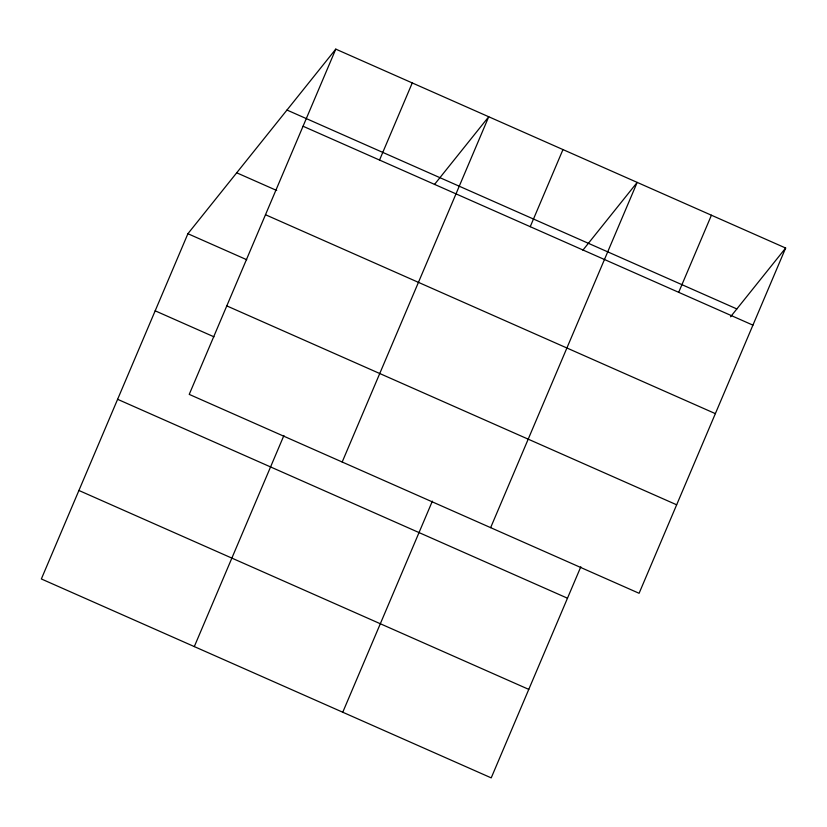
<?xml version="1.0" encoding="UTF-8"?>
<svg xmlns="http://www.w3.org/2000/svg" width="827" height="827" viewBox="0 0 827 827"><rect width="100%" height="100%" fill="white"/><g stroke="black" fill="none" stroke-linecap="round" stroke-linejoin="round"><path stroke-width="1.24" d="M335.783 49.124L189.228 394.386L639.095 593.29L785.65 248.038L335.783 49.124L187.905 233.71L41.35 578.962L491.217 777.876L580.823 566.774M379.531 160.056L412.26 82.938M194.304 646.59L283.909 435.498M342.182 462.014L488.736 116.752L434.433 184.535M530.231 226.691L562.97 149.573M342.76 712.233L432.366 501.141M490.638 527.657L637.193 182.395L582.89 250.167M678.688 292.324L711.427 215.216M730.561 316.793L785.65 248.038M286.979 110.043L736.847 308.947M303.054 126.242L752.921 325.145M236.708 172.802L276.704 190.479M265.488 214.731L715.355 413.634M187.905 233.71L246.735 259.719M226.794 305.897L676.662 504.801M155.176 310.818L213.997 336.827M117.61 399.307L567.477 598.21M78.906 490.473L528.773 689.387"/></g></svg>
